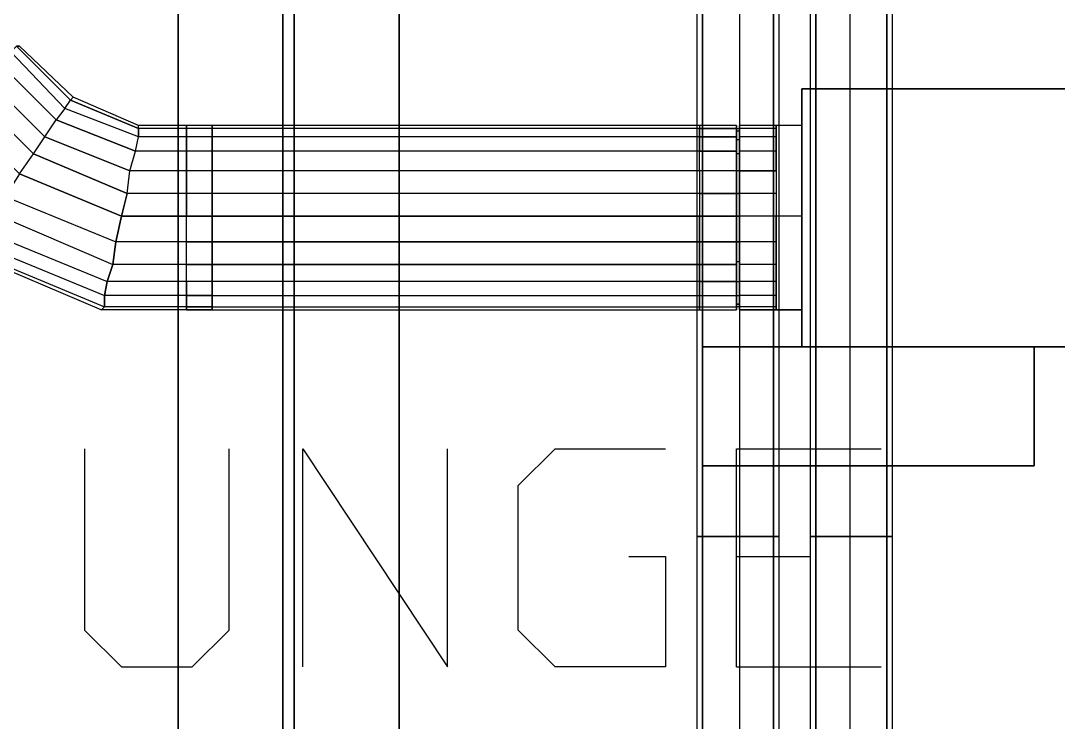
# Model space of a CAD drawing. Header units: metres. Extents: x 114 to 218, y 8 to 180.
# Drawn here: x 140.34 to 145.97, y 44.29 to 48.09 of the extents above; entities that cross this region are included whole.
import ezdxf

# ---------------------------------------------------------------- set-up
doc = ezdxf.new("R2010")
doc.units = ezdxf.units.M
doc.header["$MEASUREMENT"] = 0
for name, color, linetype in [('A-2D-AREA-IDEN', 7, 'Continuous'), ('E-CNDT-PWR', 7, 'Continuous'), ('M-SA2S-VAV', 7, 'Continuous'), ('M-SA4S-Conn', 7, 'Continuous'), ('M-SA4S-Round', 7, 'Continuous'), ('S-3D-BEAM', 7, 'Continuous')]:
    doc.layers.add(name, color=color, linetype=linetype)

msp = doc.modelspace()

# ---------------------------------------------------------------- linework, layer by layer
at = {"layer": 'A-2D-AREA-IDEN', "color": 9, "true_color": 0xbababa}
for points in [[(140.6864, 45.7709), (140.6864, 44.7864), (140.8863, 44.5865), (141.2709, 44.5865), (141.4708, 44.7864), (141.4708, 45.7709)], [(141.8707, 44.5865), (141.8707, 45.7709), (142.6552, 44.5865), (142.6552, 45.7709)], [(143.6396, 45.1864), (143.8396, 45.1864), (143.8396, 44.5865), (143.2397, 44.5865), (143.0398, 44.7864), (143.0398, 45.5709), (143.2397, 45.7709), (143.8396, 45.7709)], [(144.2242, 44.5865), (144.2242, 45.7709), (145.0086, 45.7709)], [(144.2242, 45.1864), (144.6241, 45.1864)], [(144.2242, 44.5865), (145.0086, 44.5865)]]:
    msp.add_lwpolyline(points, dxfattribs=at)
at = {"layer": 'E-CNDT-PWR', "color": 113, "true_color": 0x6edda5}
for points in [[(144.0088, 68.6435), (144.0396, 68.6435), (144.1165, 68.6435), (144.2395, 68.6435), (144.3472, 68.6435), (144.4241, 68.6435), (144.4549, 68.6435), (144.4241, 68.6435), (144.3472, 68.6435), (144.2395, 68.6435), (144.1165, 68.6435), (144.0396, 68.6435), (144.0088, 68.6435), (144.0088, 41.4025)], [(144.0396, 68.6435), (144.0396, 41.4025), (144.0396, 68.6435)], [(144.2395, 68.6435), (144.2395, 41.4025)], [(144.2395, 68.6435), (144.2395, 41.4025)], [(144.4241, 68.6435), (144.4241, 41.4025), (144.4241, 68.6435)], [(144.4549, 41.4025), (144.4549, 68.6435)], [(144.6241, 68.6435), (144.6548, 68.6435), (144.7317, 68.6435), (144.8394, 68.6435), (144.9625, 68.6435), (145.0394, 68.6435), (145.0701, 68.6435), (145.0394, 68.6435), (144.9625, 68.6435), (144.8394, 68.6435), (144.7317, 68.6435), (144.6548, 68.6435), (144.6241, 68.6435), (144.6241, 41.4025)], [(144.6548, 68.6435), (144.6548, 41.4025), (144.6548, 68.6435)], [(144.8394, 68.6435), (144.8394, 41.4025)], [(144.8394, 68.6435), (144.8394, 41.4025)], [(145.0394, 68.6435), (145.0394, 41.4025), (145.0394, 68.6435)], [(145.0701, 41.4025), (145.0701, 68.6435)], [(144.0088, 45.294), (144.0396, 45.294), (144.1165, 45.294), (144.2395, 45.294), (144.3472, 45.294), (144.4241, 45.294), (144.4549, 45.294), (144.4241, 45.294), (144.3472, 45.294), (144.2395, 45.294), (144.1165, 45.294), (144.0396, 45.294), (144.0088, 45.294)], [(144.6241, 45.294), (144.6548, 45.294), (144.7317, 45.294), (144.8394, 45.294), (144.9625, 45.294), (145.0394, 45.294), (145.0701, 45.294), (145.0394, 45.294), (144.9625, 45.294), (144.8394, 45.294), (144.7317, 45.294), (144.6548, 45.294), (144.6241, 45.294)]]:
    msp.add_lwpolyline(points, dxfattribs=at)
at = {"layer": 'M-SA2S-VAV', "color": 1, "true_color": 0xff0000}
for points in [[(144.5779, 46.3246), (144.5779, 47.7244), (144.5779, 46.3246)], [(146.1315, 46.3246), (146.1315, 47.7244), (144.5779, 47.7244), (146.1315, 47.7244), (146.1315, 46.3246)], [(144.5779, 47.7244), (144.5779, 47.7244)], [(144.5779, 47.7244), (144.5779, 47.7244)], [(144.2395, 46.5246), (144.2395, 46.5553), (144.2395, 46.6169), (144.2395, 46.7399), (144.2395, 46.8784), (144.2395, 47.0322), (144.2395, 47.186), (144.2395, 47.3244), (144.2395, 47.4321), (144.2395, 47.509), (144.2395, 47.5244), (144.2395, 47.509), (144.2395, 47.4321), (144.2395, 47.3244), (144.2395, 47.186), (144.2395, 47.0322), (144.2395, 46.8784), (144.2395, 46.7399), (144.2395, 46.6169), (144.2395, 46.5553), (144.2395, 46.5246)], [(144.5779, 47.5244), (144.2395, 47.5244)], [(144.5779, 47.5244), (144.2395, 47.5244)], [(144.5779, 47.5244), (144.5779, 47.509), (144.5779, 47.4321), (144.5779, 47.3244), (144.5779, 47.186), (144.5779, 47.0322), (144.5779, 46.8784), (144.5779, 46.7399), (144.5779, 46.6169), (144.5779, 46.5553), (144.5779, 46.5246), (144.5779, 46.5553), (144.5779, 46.6169), (144.5779, 46.7399), (144.5779, 46.8784), (144.5779, 47.0322), (144.5779, 47.186), (144.5779, 47.3244), (144.5779, 47.4321), (144.5779, 47.509), (144.5779, 47.5244)], [(144.5779, 47.0322), (144.2395, 47.0322)], [(144.5779, 47.0322), (144.2395, 47.0322)], [(144.5779, 46.5246), (144.2395, 46.5246), (144.5779, 46.5246)], [(144.0396, 45.6786), (144.0396, 46.3246), (144.0396, 45.6786)], [(145.8392, 45.6786), (145.8392, 46.3246), (144.0396, 46.3246), (145.8392, 46.3246), (145.8392, 45.6786)], [(144.0396, 46.3246), (144.0396, 46.3246)], [(144.0396, 46.3246), (144.0396, 46.3246)], [(144.5779, 46.3246), (146.1315, 46.3246), (144.5779, 46.3246)], [(144.5779, 46.3246), (144.5779, 46.3246)], [(145.8392, 46.3246), (145.8392, 46.3246)], [(145.8392, 46.3246), (145.8392, 46.3246)], [(144.0396, 45.6786), (145.8392, 45.6786), (144.0396, 45.6786)], [(144.0396, 45.6786), (144.0396, 45.6786)], [(145.8392, 45.6786), (145.8392, 45.6786)], [(145.8392, 45.6786), (145.8392, 45.6786)]]:
    msp.add_lwpolyline(points, dxfattribs=at)
at = {"layer": 'M-SA4S-Conn', "color": 140, "true_color": 0x00bfff}
for points in [[(144.0242, 47.5244), (144.0242, 47.509), (144.2242, 47.509), (144.2242, 47.5244), (144.0242, 47.5244), (144.0242, 47.509)], [(144.0242, 47.5244), (144.0242, 47.5244)], [(144.2242, 47.509), (144.2242, 47.5244)], [(144.2242, 47.5244), (144.2242, 47.5244)], [(144.4395, 47.5244), (144.4395, 47.509), (144.2395, 47.509)], [(144.4395, 47.509), (144.4395, 47.5244), (144.2395, 47.5244)], [(144.2395, 47.509), (144.2395, 47.4629), (144.2395, 47.386), (144.2395, 47.2783), (144.2395, 47.1552), (144.2395, 47.0322), (144.2395, 46.8937), (144.2395, 46.7707), (144.2395, 46.6784), (144.2395, 46.6015), (144.2395, 46.54), (144.2395, 46.5246), (144.2395, 46.54), (144.2395, 46.6015), (144.2395, 46.6784), (144.2395, 46.7707), (144.2395, 46.8937), (144.2395, 47.0322), (144.2395, 47.1552), (144.2395, 47.2783), (144.2395, 47.386), (144.2395, 47.4629), (144.2395, 47.509), (144.2395, 47.5244), (144.2395, 47.509)], [(144.2395, 47.5244), (144.2395, 47.5244)], [(144.4395, 47.5244), (144.4395, 47.5244)], [(144.0242, 47.509), (144.0242, 47.4629), (144.2242, 47.4629), (144.2242, 47.509)], [(144.0242, 47.4629), (144.0242, 47.509), (144.2242, 47.509), (144.2242, 47.4629)], [(144.0242, 47.509), (144.0242, 47.509)], [(144.0242, 47.509), (144.0242, 47.509)], [(144.0242, 47.4629), (144.0242, 47.386), (144.2242, 47.386), (144.2242, 47.4629)], [(144.0242, 47.386), (144.0242, 47.4629), (144.2242, 47.4629), (144.2242, 47.386)], [(144.0242, 47.4629), (144.0242, 47.4629)], [(144.0242, 47.4629), (144.0242, 47.4629)], [(144.2242, 47.509), (144.2242, 47.4936)], [(144.2395, 47.4936), (144.2395, 47.4475), (144.2242, 47.4475), (144.2242, 47.4936), (144.2242, 47.509), (144.2395, 47.509), (144.2395, 47.4936), (144.2242, 47.4936)], [(144.2242, 47.509), (144.2242, 47.509)], [(144.2242, 47.509), (144.2242, 47.509)], [(144.2242, 47.509), (144.2242, 47.509)], [(144.2395, 47.4475), (144.2395, 47.4936), (144.2242, 47.4936), (144.2242, 47.4475), (144.2242, 47.3706)], [(144.2242, 47.4936), (144.2242, 47.4936)], [(144.2242, 47.4936), (144.2242, 47.4936)], [(144.2242, 47.4629), (144.2242, 47.4629)], [(144.2242, 47.4629), (144.2242, 47.4629)], [(144.4395, 47.509), (144.4395, 47.4629), (144.2395, 47.4629)], [(144.4395, 47.4629), (144.4395, 47.509), (144.2395, 47.509)], [(144.2395, 47.4936), (144.2395, 47.509)], [(144.2395, 47.509), (144.2395, 47.509)], [(144.2395, 47.509), (144.2395, 47.509)], [(144.2395, 47.509), (144.2395, 47.509)], [(144.2395, 47.4936), (144.2395, 47.4936)], [(144.2395, 47.4936), (144.2395, 47.4936)], [(144.4395, 47.4629), (144.4395, 47.386), (144.2395, 47.386)], [(144.4395, 47.386), (144.4395, 47.4629), (144.2395, 47.4629)], [(144.2395, 47.4629), (144.2395, 47.4629)], [(144.2395, 47.4629), (144.2395, 47.4629)], [(144.4395, 47.509), (144.4395, 47.509)], [(144.4395, 47.509), (144.4395, 47.509)], [(144.4395, 47.4629), (144.4395, 47.4629)], [(144.4395, 47.4629), (144.4395, 47.4629)], [(144.2395, 47.3706), (144.2395, 47.4475), (144.2242, 47.4475)], [(144.2395, 47.4475), (144.2395, 47.3706), (144.2242, 47.3706)], [(144.2242, 47.4475), (144.2242, 47.3706), (144.2242, 47.2783), (144.2242, 47.1552), (144.2242, 47.0322), (144.2242, 46.8937), (144.2242, 46.7861)], [(144.2242, 47.4475), (144.2242, 47.4475)], [(144.2242, 47.4475), (144.2242, 47.4475)], [(144.2395, 47.4475), (144.2395, 47.4475)], [(144.2395, 47.4475), (144.2395, 47.4475)], [(144.0242, 47.2783), (144.0242, 47.1552), (144.2242, 47.1552), (144.2242, 47.2783), (144.0242, 47.2783), (144.0242, 47.386)], [(144.0242, 47.2783), (144.0242, 47.386), (144.2242, 47.386), (144.2242, 47.2783), (144.0242, 47.2783)], [(144.0242, 47.386), (144.0242, 47.386)], [(144.0242, 47.386), (144.0242, 47.386)], [(144.2242, 47.386), (144.2242, 47.2783)], [(144.2242, 47.386), (144.2242, 47.386)], [(144.2242, 47.386), (144.2242, 47.386)], [(144.2395, 47.2783), (144.2395, 47.3706), (144.2242, 47.3706), (144.2242, 47.2783), (144.2242, 47.1552)], [(144.2242, 47.3706), (144.2242, 47.3706)], [(144.2242, 47.3706), (144.2242, 47.3706)], [(144.4395, 47.386), (144.4395, 47.2783), (144.2395, 47.2783)], [(144.2395, 47.2783), (144.4395, 47.2783), (144.4395, 47.386), (144.2395, 47.386)], [(144.2395, 47.386), (144.2395, 47.386)], [(144.2395, 47.386), (144.2395, 47.386)], [(144.2395, 47.1552), (144.2395, 47.2783), (144.2395, 47.3706)], [(144.2395, 47.3706), (144.2395, 47.3706)], [(144.2395, 47.3706), (144.2395, 47.3706)], [(144.4395, 47.386), (144.4395, 47.386)], [(144.4395, 47.386), (144.4395, 47.386)], [(144.0242, 47.2783), (144.0242, 47.1552), (144.0242, 47.0322)], [(144.0242, 47.2783), (144.0242, 47.2783)], [(144.0242, 47.2783), (144.0242, 47.2783)], [(144.2395, 47.1552), (144.2395, 47.2783), (144.2242, 47.2783)], [(144.2395, 47.2783), (144.2242, 47.2783)], [(144.2242, 47.1552), (144.2242, 47.2783)], [(144.2242, 47.2783), (144.2242, 47.2783)], [(144.2242, 47.2783), (144.2242, 47.2783)], [(144.2242, 47.2783), (144.2242, 47.2783)], [(144.2242, 47.2783), (144.2242, 47.2783)], [(144.4395, 47.2783), (144.4395, 47.1552), (144.2395, 47.1552)], [(144.2395, 47.2783), (144.2395, 47.2783)], [(144.2395, 47.2783), (144.2395, 47.2783)], [(144.2395, 47.2783), (144.2395, 47.2783)], [(144.2395, 47.2783), (144.2395, 47.2783)], [(144.4395, 47.2783), (144.4395, 47.1552), (144.4395, 47.0322)], [(144.4395, 47.2783), (144.4395, 47.2783)], [(144.4395, 47.2783), (144.4395, 47.2783)], [(144.0242, 47.1552), (144.2242, 47.1552)], [(144.0242, 47.1552), (144.0242, 47.0322), (144.2242, 47.0322), (144.2242, 47.1552)], [(144.0242, 47.1552), (144.0242, 47.1552)], [(144.0242, 47.1552), (144.0242, 47.1552)], [(144.2395, 47.0322), (144.2395, 47.1552), (144.2242, 47.1552), (144.2242, 47.0322), (144.2242, 46.8937)], [(144.2242, 47.1552), (144.2395, 47.1552), (144.2395, 47.0322)], [(144.2242, 46.8937), (144.2242, 46.7707), (144.2242, 46.6784), (144.2242, 46.6015), (144.2242, 46.54), (144.2242, 46.5246), (144.2242, 46.54), (144.2242, 46.6015), (144.2242, 46.6784), (144.2242, 46.7707), (144.2242, 46.8937), (144.2242, 47.0322), (144.2242, 47.1552)], [(144.2242, 47.1552), (144.2242, 47.1552)], [(144.2242, 47.1552), (144.2242, 47.1552)], [(144.2242, 47.1552), (144.2242, 47.1552)], [(144.2242, 47.1552), (144.2242, 47.1552)], [(144.4395, 47.1552), (144.2395, 47.1552)], [(144.4395, 47.1552), (144.4395, 47.0322), (144.2395, 47.0322)], [(144.2395, 47.1552), (144.2395, 47.1552)], [(144.2395, 47.1552), (144.2395, 47.1552)], [(144.2395, 47.1552), (144.2395, 47.1552)], [(144.2395, 47.1552), (144.2395, 47.1552)], [(144.4395, 47.1552), (144.4395, 47.1552)], [(144.4395, 47.1552), (144.4395, 47.1552)], [(144.0242, 46.8937), (144.0242, 47.0322), (144.2242, 47.0322)], [(144.0242, 47.0322), (144.0242, 46.8937), (144.2242, 46.8937), (144.2242, 47.0322)], [(144.0242, 47.0322), (144.0242, 47.0322)], [(144.0242, 47.0322), (144.0242, 47.0322)], [(144.2395, 46.8937), (144.2395, 47.0322), (144.2242, 47.0322)], [(144.2242, 47.0322), (144.2395, 47.0322), (144.2395, 46.8937)], [(144.2242, 47.0322), (144.2242, 47.0322)], [(144.2242, 47.0322), (144.2242, 47.0322)], [(144.2242, 47.0322), (144.2242, 47.0322)], [(144.2242, 47.0322), (144.2242, 47.0322)], [(144.4395, 46.8937), (144.4395, 47.0322), (144.2395, 47.0322)], [(144.4395, 47.0322), (144.4395, 46.8937), (144.2395, 46.8937)], [(144.2395, 47.0322), (144.2395, 47.0322)], [(144.2395, 47.0322), (144.2395, 47.0322)], [(144.2395, 47.0322), (144.2395, 47.0322)], [(144.2395, 47.0322), (144.2395, 47.0322)], [(144.4395, 47.0322), (144.4395, 47.0322)], [(144.4395, 47.0322), (144.4395, 47.0322)], [(144.0242, 46.7707), (144.0242, 46.8937), (144.2242, 46.8937)], [(144.0242, 46.8937), (144.0242, 46.7707), (144.2242, 46.7707)], [(144.0242, 46.8937), (144.0242, 46.8937)], [(144.0242, 46.8937), (144.0242, 46.8937)], [(144.2242, 46.8937), (144.2242, 46.7861), (144.2395, 46.7861), (144.2395, 46.8937), (144.2242, 46.8937)], [(144.2242, 46.8937), (144.2395, 46.8937), (144.2395, 46.7861)], [(144.2242, 46.8937), (144.2242, 46.8937)], [(144.2242, 46.8937), (144.2242, 46.8937)], [(144.2242, 46.8937), (144.2242, 46.8937)], [(144.2242, 46.8937), (144.2242, 46.8937)], [(144.4395, 46.7707), (144.4395, 46.8937), (144.2395, 46.8937)], [(144.4395, 46.8937), (144.4395, 46.7707), (144.2395, 46.7707)], [(144.2395, 46.8937), (144.2395, 46.8937)], [(144.2395, 46.8937), (144.2395, 46.8937)], [(144.2395, 46.8937), (144.2395, 46.8937)], [(144.2395, 46.8937), (144.2395, 46.8937)], [(144.4395, 46.8937), (144.4395, 46.8937)], [(144.4395, 46.8937), (144.4395, 46.8937)], [(144.2242, 46.7861), (144.2242, 46.6784), (144.2395, 46.6784), (144.2395, 46.7861)], [(144.2242, 46.6784), (144.2242, 46.7861), (144.2395, 46.7861), (144.2395, 46.6784)], [(144.2242, 46.7861), (144.2242, 46.7861)], [(144.2242, 46.7861), (144.2242, 46.7861)], [(144.2395, 46.7861), (144.2395, 46.7861)], [(144.2395, 46.7861), (144.2395, 46.7861)], [(144.0242, 46.6784), (144.0242, 46.7707), (144.2242, 46.7707)], [(144.0242, 46.7707), (144.0242, 46.6784), (144.2242, 46.6784)], [(144.0242, 46.7707), (144.0242, 46.7707)], [(144.0242, 46.7707), (144.0242, 46.7707)], [(144.2242, 46.7707), (144.2242, 46.7707)], [(144.2242, 46.7707), (144.2242, 46.7707)], [(144.4395, 46.6784), (144.4395, 46.7707), (144.2395, 46.7707)], [(144.4395, 46.7707), (144.4395, 46.6784), (144.2395, 46.6784)], [(144.2395, 46.7707), (144.2395, 46.7707)], [(144.2395, 46.7707), (144.2395, 46.7707)], [(144.4395, 46.7707), (144.4395, 46.7707)], [(144.4395, 46.7707), (144.4395, 46.7707)], [(144.0242, 46.6015), (144.0242, 46.6784), (144.2242, 46.6784)], [(144.0242, 46.6784), (144.0242, 46.6015), (144.2242, 46.6015)], [(144.0242, 46.6784), (144.0242, 46.6784)], [(144.0242, 46.6784), (144.0242, 46.6784)], [(144.2242, 46.6784), (144.2242, 46.6015), (144.2395, 46.6015), (144.2395, 46.6784)], [(144.2242, 46.6015), (144.2242, 46.6784), (144.2395, 46.6784), (144.2395, 46.6015)], [(144.2242, 46.6784), (144.2242, 46.6784)], [(144.2242, 46.6784), (144.2242, 46.6784)], [(144.2242, 46.6784), (144.2242, 46.6784)], [(144.2242, 46.6784), (144.2242, 46.6784)], [(144.4395, 46.6015), (144.4395, 46.6784), (144.2395, 46.6784)], [(144.4395, 46.6784), (144.4395, 46.6015), (144.2395, 46.6015)], [(144.2395, 46.6784), (144.2395, 46.6784)], [(144.2395, 46.6784), (144.2395, 46.6784)], [(144.2395, 46.6784), (144.2395, 46.6784)], [(144.2395, 46.6784), (144.2395, 46.6784)], [(144.4395, 46.6784), (144.4395, 46.6784)], [(144.4395, 46.6784), (144.4395, 46.6784)], [(144.0242, 46.54), (144.0242, 46.6015), (144.2242, 46.6015)], [(144.0242, 46.6015), (144.0242, 46.54), (144.2242, 46.54)], [(144.0242, 46.6015), (144.0242, 46.6015)], [(144.0242, 46.6015), (144.0242, 46.6015)], [(144.2242, 46.6015), (144.2242, 46.5553)], [(144.2242, 46.5553), (144.2242, 46.6015), (144.2395, 46.6015), (144.2395, 46.5553), (144.2242, 46.5553)], [(144.2242, 46.6015), (144.2242, 46.6015)], [(144.2242, 46.6015), (144.2242, 46.6015)], [(144.2242, 46.6015), (144.2242, 46.6015)], [(144.2242, 46.6015), (144.2242, 46.6015)], [(144.4395, 46.54), (144.4395, 46.6015), (144.2395, 46.6015)], [(144.4395, 46.6015), (144.4395, 46.54), (144.2395, 46.54)], [(144.2395, 46.5553), (144.2395, 46.6015)], [(144.2395, 46.6015), (144.2395, 46.6015)], [(144.2395, 46.6015), (144.2395, 46.6015)], [(144.2395, 46.6015), (144.2395, 46.6015)], [(144.2395, 46.6015), (144.2395, 46.6015)], [(144.4395, 46.6015), (144.4395, 46.6015)], [(144.4395, 46.6015), (144.4395, 46.6015)], [(144.0242, 46.5246), (144.0242, 46.54), (144.2242, 46.54)], [(144.0242, 46.54), (144.0242, 46.5246), (144.2242, 46.5246)], [(144.0242, 46.54), (144.0242, 46.54)], [(144.0242, 46.54), (144.0242, 46.54)], [(144.0242, 46.5246), (144.0242, 46.5246)], [(144.2242, 46.5553), (144.2242, 46.54), (144.2242, 46.5553), (144.2395, 46.5553), (144.2395, 46.54)], [(144.2395, 46.5553), (144.2395, 46.54), (144.2242, 46.54)], [(144.2242, 46.5553), (144.2242, 46.5553)], [(144.2242, 46.5553), (144.2242, 46.5553)], [(144.2242, 46.54), (144.2242, 46.54)], [(144.2242, 46.54), (144.2242, 46.54)], [(144.2242, 46.54), (144.2242, 46.54)], [(144.2242, 46.5246), (144.2242, 46.5246)], [(144.2395, 46.5553), (144.2395, 46.5553)], [(144.2395, 46.5553), (144.2395, 46.5553)], [(144.4395, 46.5246), (144.4395, 46.54), (144.2395, 46.54)], [(144.4395, 46.54), (144.4395, 46.5246), (144.2395, 46.5246)], [(144.2395, 46.54), (144.2395, 46.54)], [(144.2395, 46.54), (144.2395, 46.54)], [(144.2395, 46.54), (144.2395, 46.54)], [(144.2395, 46.5246), (144.2395, 46.5246)], [(144.4395, 46.54), (144.4395, 46.54)], [(144.4395, 46.54), (144.4395, 46.54)], [(144.4395, 46.5246), (144.4395, 46.5246)]]:
    msp.add_lwpolyline(points, dxfattribs=at)
at = {"layer": 'M-SA4S-Round', "color": 140, "true_color": 0x00bfff}
for points in [[(140.3172, 47.9551), (140.2864, 47.9243), (140.5787, 47.6167), (140.5325, 47.5552), (140.2095, 47.8782), (140.2864, 47.9243)], [(140.471, 47.4629), (140.5325, 47.5552), (140.2095, 47.8782), (140.2864, 47.9243), (140.5787, 47.6167), (140.5325, 47.5552)], [(140.5787, 47.6167), (140.6095, 47.6628), (140.3172, 47.9551), (140.3326, 47.9551)], [(140.6095, 47.6628), (140.6248, 47.6782), (140.3326, 47.9551), (140.3172, 47.9551), (140.6095, 47.6628), (140.6248, 47.6782)], [(140.4095, 47.3706), (140.471, 47.4629), (140.1172, 47.8166), (140.2095, 47.8782)], [(140.2095, 47.8782), (140.1172, 47.8166), (140.471, 47.4629), (140.5325, 47.5552)], [(140.3326, 47.2629), (140.4095, 47.3706), (140.0249, 47.7551), (140.1172, 47.8166)], [(140.1172, 47.8166), (140.0249, 47.7551), (140.4095, 47.3706), (140.471, 47.4629)], [(140.0249, 47.7551), (139.9173, 47.6782), (140.3326, 47.2629), (140.4095, 47.3706)], [(140.9786, 47.509), (140.9786, 47.4629), (140.5787, 47.6167), (140.6095, 47.6628), (140.9786, 47.509), (140.9786, 47.5244)], [(140.9786, 47.4629), (140.9786, 47.509), (140.6095, 47.6628)], [(140.6095, 47.6628), (140.6095, 47.6628)], [(140.6095, 47.6628), (140.6095, 47.6628)], [(140.9786, 47.509), (140.9786, 47.5244), (140.6248, 47.6782)], [(140.6248, 47.6782), (140.6248, 47.6782)], [(140.9632, 47.386), (140.9786, 47.4629), (140.5787, 47.6167)], [(140.5787, 47.6167), (140.5787, 47.6167)], [(140.5787, 47.6167), (140.5787, 47.6167)], [(140.9325, 47.2783), (140.9632, 47.386), (140.5325, 47.5552)], [(140.5325, 47.5552), (140.9632, 47.386), (140.9786, 47.4629)], [(140.5325, 47.5552), (140.5325, 47.5552)], [(140.5325, 47.5552), (140.5325, 47.5552)], [(141.3785, 47.5244), (140.9786, 47.5244)], [(140.9786, 47.5244), (140.9786, 47.5244)], [(144.2242, 47.5244), (144.2242, 47.509), (141.2401, 47.509), (141.2401, 47.5244)], [(144.2242, 47.509), (144.2242, 47.5244), (141.2401, 47.5244), (141.2401, 47.509)], [(141.2401, 47.5244), (141.2401, 47.5244)], [(141.3785, 46.8937), (141.3785, 46.7707), (141.3785, 46.6784), (141.3785, 46.6015), (141.3785, 46.54), (141.3785, 46.5246), (141.3785, 46.54), (141.3785, 46.6015), (141.3785, 46.6784), (141.3785, 46.7707), (141.3785, 46.8937), (141.3785, 47.0322), (141.3785, 47.1552), (141.3785, 47.2783), (141.3785, 47.386), (141.3785, 47.4629), (141.3785, 47.509), (141.3785, 47.5244), (141.3785, 47.509), (141.3785, 47.4629), (141.3785, 47.386), (141.3785, 47.2783), (141.3785, 47.1552), (141.3785, 47.0322)], [(141.3785, 47.5244), (141.3785, 47.5244)], [(144.2242, 47.5244), (144.2242, 47.5244)], [(140.9171, 47.1552), (140.9325, 47.2783), (140.471, 47.4629)], [(140.471, 47.4629), (140.9325, 47.2783), (140.9632, 47.386)], [(140.471, 47.4629), (140.471, 47.4629)], [(140.471, 47.4629), (140.471, 47.4629)], [(141.3785, 47.509), (140.9786, 47.509)], [(141.3785, 47.509), (140.9786, 47.509)], [(140.9786, 47.509), (140.9786, 47.509)], [(140.9786, 47.509), (140.9786, 47.509)], [(141.3785, 47.4629), (140.9786, 47.4629)], [(141.3785, 47.4629), (140.9786, 47.4629)], [(140.9786, 47.4629), (140.9786, 47.4629)], [(140.9786, 47.4629), (140.9786, 47.4629)], [(144.2242, 47.509), (144.2242, 47.4629), (141.2401, 47.4629), (141.2401, 47.509)], [(144.2242, 47.4629), (144.2242, 47.509), (141.2401, 47.509), (141.2401, 47.4629)], [(141.2401, 47.509), (141.2401, 47.509)], [(141.2401, 47.509), (141.2401, 47.509)], [(144.2242, 47.4629), (144.2242, 47.386), (141.2401, 47.386), (141.2401, 47.4629)], [(144.2242, 47.386), (144.2242, 47.4629), (141.2401, 47.4629), (141.2401, 47.386)], [(141.2401, 47.4629), (141.2401, 47.4629)], [(141.2401, 47.4629), (141.2401, 47.4629)], [(141.3785, 47.509), (141.3785, 47.509)], [(141.3785, 47.509), (141.3785, 47.509)], [(141.3785, 47.4629), (141.3785, 47.4629)], [(141.3785, 47.4629), (141.3785, 47.4629)], [(144.2242, 47.509), (144.2242, 47.509)], [(144.2242, 47.509), (144.2242, 47.509)], [(144.2242, 47.4629), (144.2242, 47.4629)], [(144.2242, 47.4629), (144.2242, 47.4629)], [(140.8863, 47.0322), (140.9171, 47.1552), (140.4095, 47.3706)], [(140.4095, 47.3706), (140.9171, 47.1552), (140.9325, 47.2783)], [(140.4095, 47.3706), (140.4095, 47.3706)], [(140.4095, 47.3706), (140.4095, 47.3706)], [(141.3785, 47.386), (140.9632, 47.386)], [(141.3785, 47.386), (140.9632, 47.386)], [(140.9632, 47.386), (140.9632, 47.386)], [(140.9632, 47.386), (140.9632, 47.386)], [(144.2242, 47.386), (144.2242, 47.2783), (141.2401, 47.2783), (141.2401, 47.386)], [(144.2242, 47.2783), (144.2242, 47.386), (141.2401, 47.386), (141.2401, 47.2783)], [(141.2401, 47.386), (141.2401, 47.386)], [(141.2401, 47.386), (141.2401, 47.386)], [(141.3785, 47.386), (141.3785, 47.386)], [(141.3785, 47.386), (141.3785, 47.386)], [(144.2242, 47.386), (144.2242, 47.386)], [(144.2242, 47.386), (144.2242, 47.386)], [(140.8863, 47.0322), (140.3326, 47.2629), (140.2557, 47.1399), (140.8555, 46.8937), (140.8863, 47.0322)], [(140.3326, 47.2629), (140.8863, 47.0322), (140.8555, 46.8937)], [(141.3785, 47.2783), (140.9325, 47.2783)], [(141.3785, 47.2783), (140.9325, 47.2783)], [(140.9325, 47.2783), (140.9325, 47.2783)], [(140.9325, 47.2783), (140.9325, 47.2783)], [(144.2242, 47.2783), (144.2242, 47.1552), (141.2401, 47.1552), (141.2401, 47.2783)], [(144.2242, 47.1552), (144.2242, 47.2783), (141.2401, 47.2783), (141.2401, 47.1552)], [(141.2401, 47.2783), (141.2401, 47.2783)], [(141.2401, 47.2783), (141.2401, 47.2783)], [(141.3785, 47.2783), (141.3785, 47.2783)], [(141.3785, 47.2783), (141.3785, 47.2783)], [(144.2242, 47.2783), (144.2242, 47.2783)], [(144.2242, 47.2783), (144.2242, 47.2783)], [(140.2557, 47.1399), (140.1942, 47.0476), (140.8402, 46.7707), (140.8555, 46.8937)], [(140.2557, 47.1399), (140.8555, 46.8937), (140.8402, 46.7707)], [(140.9171, 47.1552), (140.8863, 47.0322), (141.3785, 47.0322), (141.3785, 46.8937), (140.8555, 46.8937)], [(141.3785, 47.1552), (140.9171, 47.1552)], [(141.3785, 47.1552), (140.9171, 47.1552)], [(140.9171, 47.1552), (140.9171, 47.1552)], [(140.9171, 47.1552), (140.9171, 47.1552)], [(144.2242, 47.1552), (144.2242, 47.0322), (141.2401, 47.0322), (141.2401, 47.1552)], [(144.2242, 47.0322), (144.2242, 47.1552), (141.2401, 47.1552), (141.2401, 47.0322), (144.2242, 47.0322)], [(141.2401, 47.1552), (141.2401, 47.1552)], [(141.2401, 47.1552), (141.2401, 47.1552)], [(141.3785, 47.1552), (141.3785, 47.1552)], [(141.3785, 47.1552), (141.3785, 47.1552)], [(144.2242, 47.1552), (144.2242, 47.1552)], [(144.2242, 47.1552), (144.2242, 47.1552)], [(140.1942, 47.0476), (140.1326, 46.9553), (140.8094, 46.6784), (140.8402, 46.7707)], [(140.1326, 46.9553), (140.1942, 47.0476), (140.8402, 46.7707), (140.8094, 46.6784)], [(141.3785, 47.0322), (140.8863, 47.0322)], [(140.8863, 47.0322), (140.8863, 47.0322)], [(140.8863, 47.0322), (140.8863, 47.0322)], [(141.2401, 46.6784), (141.2401, 46.7707), (141.2401, 46.8937), (141.2401, 47.0322)], [(144.2242, 47.0322), (144.2242, 46.8937), (141.2401, 46.8937), (141.2401, 47.0322)], [(141.2401, 47.0322), (141.2401, 47.0322)], [(141.2401, 47.0322), (141.2401, 47.0322)], [(141.3785, 47.0322), (141.3785, 47.0322)], [(141.3785, 47.0322), (141.3785, 47.0322)], [(144.2242, 47.0322), (144.2242, 46.8937), (144.2242, 46.7707)], [(144.2242, 47.0322), (144.2242, 47.0322)], [(144.2242, 47.0322), (144.2242, 47.0322)], [(140.1326, 46.9553), (140.0865, 46.8937), (140.794, 46.6015), (140.8094, 46.6784)], [(140.0865, 46.8937), (140.1326, 46.9553), (140.8094, 46.6784), (140.794, 46.6015)], [(140.0865, 46.8937), (140.0557, 46.8476), (140.794, 46.54), (140.794, 46.6015)], [(140.0557, 46.8476), (140.0865, 46.8937), (140.794, 46.6015), (140.794, 46.54)], [(140.0557, 46.8476), (140.0557, 46.8322), (140.7786, 46.5246), (140.794, 46.54)], [(140.0557, 46.8322), (140.0557, 46.8476), (140.794, 46.54), (140.7786, 46.5246)], [(141.3785, 46.8937), (140.8555, 46.8937)], [(140.8555, 46.8937), (140.8555, 46.8937)], [(140.8555, 46.8937), (140.8555, 46.8937)], [(141.2401, 46.8937), (144.2242, 46.8937)], [(144.2242, 46.8937), (144.2242, 46.7707), (141.2401, 46.7707), (141.2401, 46.8937)], [(141.2401, 46.8937), (141.2401, 46.8937)], [(141.2401, 46.8937), (141.2401, 46.8937)], [(141.3785, 46.8937), (141.3785, 46.8937)], [(141.3785, 46.8937), (141.3785, 46.8937)], [(144.2242, 46.8937), (144.2242, 46.8937)], [(144.2242, 46.8937), (144.2242, 46.8937)], [(141.3785, 46.7707), (140.8402, 46.7707)], [(141.3785, 46.7707), (140.8402, 46.7707)], [(140.8402, 46.7707), (140.8402, 46.7707)], [(140.8402, 46.7707), (140.8402, 46.7707)], [(141.2401, 46.7707), (144.2242, 46.7707), (144.2242, 46.6784), (141.2401, 46.6784)], [(144.2242, 46.7707), (144.2242, 46.6784), (141.2401, 46.6784), (141.2401, 46.7707)], [(141.2401, 46.7707), (141.2401, 46.7707)], [(141.2401, 46.7707), (141.2401, 46.7707)], [(141.3785, 46.7707), (141.3785, 46.7707)], [(141.3785, 46.7707), (141.3785, 46.7707)], [(144.2242, 46.7707), (144.2242, 46.7707)], [(144.2242, 46.7707), (144.2242, 46.7707)], [(141.3785, 46.6784), (140.8094, 46.6784)], [(141.3785, 46.6784), (140.8094, 46.6784)], [(140.8094, 46.6784), (140.8094, 46.6784)], [(140.8094, 46.6784), (140.8094, 46.6784)], [(141.2401, 46.6784), (141.2401, 46.6015), (144.2242, 46.6015), (144.2242, 46.54)], [(141.2401, 46.54), (141.2401, 46.6015), (144.2242, 46.6015), (144.2242, 46.6784)], [(141.2401, 46.6015), (141.2401, 46.6784)], [(141.2401, 46.6784), (141.2401, 46.6784)], [(141.2401, 46.6784), (141.2401, 46.6784)], [(141.3785, 46.6784), (141.3785, 46.6784)], [(141.3785, 46.6784), (141.3785, 46.6784)], [(144.2242, 46.6015), (144.2242, 46.6784)], [(144.2242, 46.6784), (144.2242, 46.6784)], [(144.2242, 46.6784), (144.2242, 46.6784)], [(141.3785, 46.6015), (140.794, 46.6015)], [(141.3785, 46.6015), (140.794, 46.6015)], [(140.794, 46.6015), (140.794, 46.6015)], [(140.794, 46.6015), (140.794, 46.6015)], [(141.2401, 46.6015), (141.2401, 46.54), (144.2242, 46.54), (144.2242, 46.5246)], [(141.2401, 46.5246), (141.2401, 46.54), (144.2242, 46.54), (144.2242, 46.6015)], [(141.2401, 46.6015), (141.2401, 46.6015)], [(141.2401, 46.6015), (141.2401, 46.6015)], [(141.3785, 46.6015), (141.3785, 46.6015)], [(141.3785, 46.6015), (141.3785, 46.6015)], [(144.2242, 46.6015), (144.2242, 46.6015)], [(144.2242, 46.6015), (144.2242, 46.6015)], [(141.3785, 46.5246), (140.7786, 46.5246)], [(140.7786, 46.5246), (140.7786, 46.5246)], [(141.3785, 46.54), (140.794, 46.54)], [(141.3785, 46.54), (140.794, 46.54)], [(140.794, 46.54), (140.794, 46.54)], [(140.794, 46.54), (140.794, 46.54)], [(141.2401, 46.54), (141.2401, 46.5246), (144.2242, 46.5246), (144.2242, 46.54)], [(141.2401, 46.54), (141.2401, 46.54)], [(141.2401, 46.54), (141.2401, 46.54)], [(141.2401, 46.5246), (141.2401, 46.5246)], [(141.3785, 46.54), (141.3785, 46.54)], [(141.3785, 46.54), (141.3785, 46.54)], [(141.3785, 46.5246), (141.3785, 46.5246)], [(144.2242, 46.54), (144.2242, 46.54)], [(144.2242, 46.54), (144.2242, 46.54)], [(144.2242, 46.5246), (144.2242, 46.5246)]]:
    msp.add_lwpolyline(points, dxfattribs=at)
at = {"layer": 'S-3D-BEAM', "color": 4, "true_color": 0x00ffff}
for points in [[(141.194, 78.7185), (141.194, 24.5287), (141.194, 78.7185)], [(142.3937, 24.5287), (141.194, 24.5287), (141.194, 24.5287), (141.194, 78.7185), (142.3937, 78.7185), (142.3937, 24.5287)], [(141.194, 24.5287), (142.3937, 24.5287), (142.3937, 24.5287), (142.3937, 78.7185), (141.194, 78.7185), (141.194, 24.5287)], [(141.194, 78.7185), (141.194, 24.5287), (141.194, 78.7185)], [(141.7631, 24.5287), (141.194, 24.5287), (141.194, 24.5287), (141.194, 78.7185), (141.7631, 78.7185), (141.7631, 24.5287)], [(141.7631, 24.5287), (141.194, 24.5287), (141.7631, 24.5287), (141.7631, 24.5287), (141.7631, 78.7185), (141.194, 78.7185), (141.194, 24.5287), (142.3937, 24.5287), (141.8246, 24.5287)], [(141.7631, 78.7185), (141.7631, 24.5287), (141.7631, 78.7185)], [(141.8246, 24.5287), (142.3937, 24.5287), (142.3937, 24.5287), (142.3937, 78.7185), (141.8246, 78.7185), (141.8246, 24.5287)], [(141.8246, 78.7185), (141.8246, 24.5287), (141.8246, 78.7185)], [(142.3937, 24.5287), (141.8246, 24.5287), (141.8246, 24.5287), (141.8246, 78.7185), (142.3937, 78.7185), (142.3937, 24.5287)], [(142.3937, 78.7185), (142.3937, 24.5287), (142.3937, 78.7185)], [(142.3937, 78.7185), (142.3937, 24.5287), (142.3937, 78.7185)]]:
    msp.add_lwpolyline(points, dxfattribs=at)

doc.saveas('drawing.dxf')
